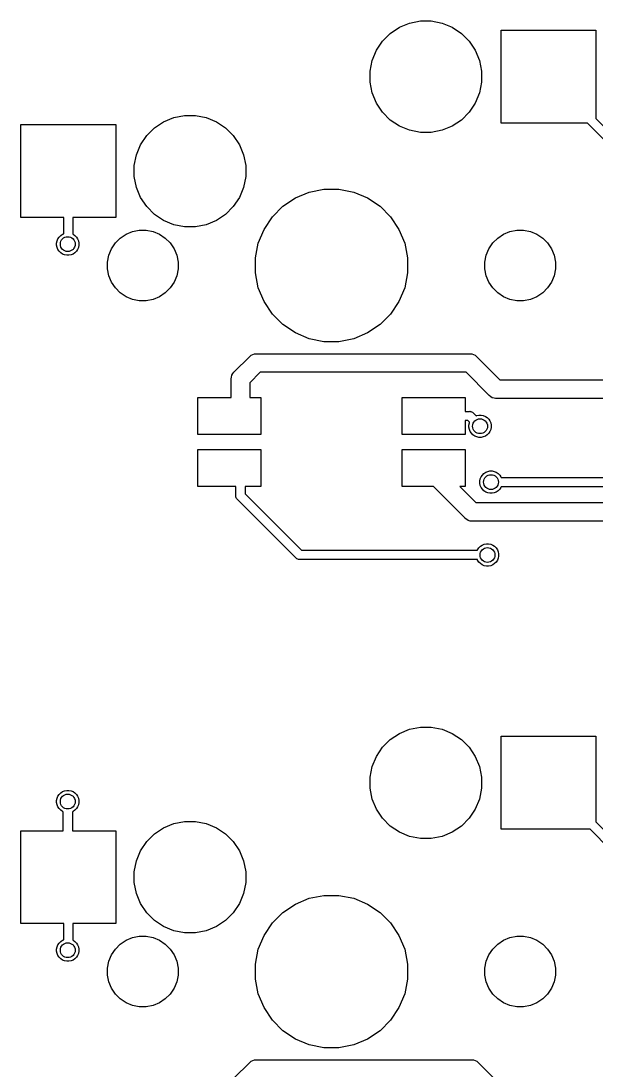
# Model space of a CAD drawing. Extents: x 0.5 to 11.2, y -4.1 to -0.9.
# Drawn here: x 0.463 to 1.072, y -2.261 to -1.15 of the extents above; entities that cross this region are included whole.
import ezdxf

# ---------------------------------------------------------------- set-up
doc = ezdxf.new("R2010")
doc.units = 0
doc.header["$MEASUREMENT"] = 0
doc.layers.add('BLACK', color=7, linetype='CONTINUOUS')

msp = doc.modelspace()

# ---------------------------------------------------------------- linework, layer by layer
at = {"layer": 'BLACK', "linetype": 'CONTINUOUS'}
for p, q in [((0.863661, -1.15633), (0.874408, -1.15188)), ((0.874408, -1.15188), (0.885817, -1.14961)), ((0.885817, -1.14961), (0.89745, -1.14961)), ((0.89745, -1.14961), (0.90886, -1.15188)), ((0.90886, -1.15188), (0.919607, -1.15633)), ((0.845763, -1.17102), (0.853988, -1.16279)), ((0.853988, -1.16279), (0.863661, -1.15633)), ((0.919607, -1.15633), (0.929279, -1.16279)), ((0.929279, -1.16279), (0.937505, -1.17102)), ((0.971437, -1.25787), (0.971437, -1.15945)), ((0.971437, -1.15945), (1.07183, -1.15945)), ((1.07183, -1.15945), (1.07183, -1.25288)), ((0.8393, -1.18069), (0.845763, -1.17102)), ((0.937505, -1.17102), (0.943968, -1.18069)), ((0.834848, -1.19144), (0.8393, -1.18069)), ((0.943968, -1.18069), (0.94842, -1.19144)), ((0.832579, -1.20284), (0.834848, -1.19144)), ((0.94842, -1.19144), (0.950689, -1.20284)), ((0.832579, -1.21448), (0.832579, -1.20284)), ((0.950689, -1.20284), (0.950689, -1.21448)), ((0.834848, -1.22589), (0.832579, -1.21448)), ((0.950689, -1.21448), (0.94842, -1.22589)), ((0.8393, -1.23663), (0.834848, -1.22589)), ((0.94842, -1.22589), (0.943968, -1.23663)), ((0.845763, -1.24631), (0.8393, -1.23663)), ((0.943968, -1.23663), (0.937505, -1.24631)), ((0.613661, -1.25633), (0.624408, -1.25188)), ((0.624408, -1.25188), (0.635817, -1.24961)), ((0.635817, -1.24961), (0.64745, -1.24961)), ((0.64745, -1.24961), (0.65886, -1.25188)), ((0.65886, -1.25188), (0.669607, -1.25633)), ((0.853988, -1.25453), (0.845763, -1.24631)), ((0.863661, -1.261), (0.853988, -1.25453)), ((0.929279, -1.25453), (0.919607, -1.261)), ((0.937505, -1.24631), (0.929279, -1.25453)), ((1.07183, -1.25288), (1.09522, -1.27627)), ((0.4625, -1.35787), (0.4625, -1.25945)), ((0.4625, -1.25945), (0.562894, -1.25945)), ((0.562894, -1.25945), (0.562894, -1.35787)), ((0.595763, -1.27102), (0.603988, -1.26279)), ((0.603988, -1.26279), (0.613661, -1.25633)), ((0.669607, -1.25633), (0.679279, -1.26279)), ((0.679279, -1.26279), (0.687505, -1.27102)), ((0.874408, -1.26545), (0.863661, -1.261)), ((0.885817, -1.26772), (0.874408, -1.26545)), ((0.90886, -1.26545), (0.89745, -1.26772)), ((0.919607, -1.261), (0.90886, -1.26545)), ((1.0629, -1.25787), (0.971437, -1.25787)), ((1.08699, -1.28196), (1.0629, -1.25787)), ((0.5893, -1.28069), (0.595763, -1.27102)), ((0.687505, -1.27102), (0.693968, -1.28069)), ((0.89745, -1.26772), (0.885817, -1.26772)), ((0.584848, -1.29144), (0.5893, -1.28069)), ((0.693968, -1.28069), (0.69842, -1.29144)), ((0.582579, -1.30285), (0.584848, -1.29144)), ((0.69842, -1.29144), (0.700689, -1.30285)), ((0.582579, -1.31448), (0.582579, -1.30285)), ((0.700689, -1.30285), (0.700689, -1.31448)), ((0.584848, -1.32589), (0.582579, -1.31448)), ((0.700689, -1.31448), (0.69842, -1.32589)), ((0.5893, -1.33663), (0.584848, -1.32589)), ((0.69842, -1.32589), (0.693968, -1.33663)), ((0.753404, -1.33714), (0.768092, -1.33105)), ((0.768092, -1.33105), (0.783685, -1.32795)), ((0.783685, -1.32795), (0.799583, -1.32795)), ((0.799583, -1.32795), (0.815176, -1.33105)), ((0.815176, -1.33105), (0.829864, -1.33714)), ((0.595763, -1.34631), (0.5893, -1.33663)), ((0.693968, -1.33663), (0.687505, -1.34631)), ((0.740185, -1.34597), (0.753404, -1.33714)), ((0.829864, -1.33714), (0.843083, -1.34597)), ((0.603988, -1.35453), (0.595763, -1.34631)), ((0.613661, -1.361), (0.603988, -1.35453)), ((0.679279, -1.35453), (0.669607, -1.361)), ((0.687505, -1.34631), (0.679279, -1.35453)), ((0.728943, -1.35721), (0.740185, -1.34597)), ((0.843083, -1.34597), (0.854324, -1.35721)), ((0.507776, -1.35787), (0.4625, -1.35787)), ((0.507776, -1.37503), (0.507776, -1.35787)), ((0.562894, -1.35787), (0.517618, -1.35787)), ((0.517618, -1.35787), (0.517618, -1.37552)), ((0.624408, -1.36545), (0.613661, -1.361)), ((0.635817, -1.36772), (0.624408, -1.36545)), ((0.65886, -1.36545), (0.64745, -1.36772)), ((0.669607, -1.361), (0.65886, -1.36545)), ((0.720111, -1.37043), (0.728943, -1.35721)), ((0.854324, -1.35721), (0.863157, -1.37043)), ((0.502932, -1.37849), (0.504577, -1.37685)), ((0.504577, -1.37685), (0.506512, -1.37556)), ((0.506512, -1.37556), (0.507776, -1.37503)), ((0.517618, -1.37552), (0.517701, -1.37556)), ((0.517701, -1.37556), (0.519635, -1.37685)), ((0.519635, -1.37685), (0.521281, -1.37849)), ((0.567792, -1.37961), (0.573918, -1.37552)), ((0.573918, -1.37552), (0.580724, -1.3727)), ((0.580724, -1.3727), (0.58795, -1.37126)), ((0.58795, -1.37126), (0.595318, -1.37126)), ((0.595318, -1.37126), (0.602544, -1.3727)), ((0.602544, -1.3727), (0.60935, -1.37552)), ((0.60935, -1.37552), (0.615476, -1.37961)), ((0.64745, -1.36772), (0.635817, -1.36772)), ((0.714027, -1.38512), (0.720111, -1.37043)), ((0.863157, -1.37043), (0.869241, -1.38512)), ((0.967792, -1.37961), (0.973918, -1.37552)), ((0.973918, -1.37552), (0.980724, -1.3727)), ((0.980724, -1.3727), (0.98795, -1.37126)), ((0.98795, -1.37126), (0.995318, -1.37126)), ((0.995318, -1.37126), (1.00254, -1.3727)), ((1.00254, -1.3727), (1.00935, -1.37552)), ((1.00935, -1.37552), (1.01548, -1.37961)), ((0.500295, -1.38486), (0.500749, -1.38258)), ((0.500295, -1.38719), (0.500295, -1.38486)), ((0.500749, -1.38947), (0.500295, -1.38719)), ((0.500749, -1.38258), (0.501639, -1.38043)), ((0.501639, -1.38043), (0.502932, -1.37849)), ((0.521281, -1.37849), (0.522573, -1.38043)), ((0.522573, -1.38043), (0.523463, -1.38258)), ((0.523463, -1.38258), (0.523917, -1.38486)), ((0.523917, -1.38719), (0.523463, -1.38947)), ((0.523917, -1.38486), (0.523917, -1.38719)), ((0.558489, -1.39095), (0.562582, -1.38482)), ((0.562582, -1.38482), (0.567792, -1.37961)), ((0.615476, -1.37961), (0.620686, -1.38482)), ((0.620686, -1.38482), (0.624779, -1.39095)), ((0.710925, -1.40071), (0.714027, -1.38512)), ((0.869241, -1.38512), (0.872343, -1.40071)), ((0.958489, -1.39095), (0.962582, -1.38482)), ((0.962582, -1.38482), (0.967792, -1.37961)), ((1.01548, -1.37961), (1.02069, -1.38482)), ((1.02069, -1.38482), (1.02478, -1.39095)), ((0.501639, -1.39162), (0.500749, -1.38947)), ((0.502932, -1.39355), (0.501639, -1.39162)), ((0.504577, -1.3952), (0.502932, -1.39355)), ((0.506512, -1.39649), (0.504577, -1.3952)), ((0.508661, -1.39738), (0.506512, -1.39649)), ((0.510943, -1.39783), (0.508661, -1.39738)), ((0.51327, -1.39783), (0.510943, -1.39783)), ((0.515551, -1.39738), (0.51327, -1.39783)), ((0.517701, -1.39649), (0.515551, -1.39738)), ((0.519635, -1.3952), (0.517701, -1.39649)), ((0.521281, -1.39355), (0.519635, -1.3952)), ((0.522573, -1.39162), (0.521281, -1.39355)), ((0.523463, -1.38947), (0.522573, -1.39162)), ((0.554232, -1.40498), (0.55567, -1.39775)), ((0.55567, -1.39775), (0.558489, -1.39095)), ((0.624779, -1.39095), (0.627598, -1.39775)), ((0.627598, -1.39775), (0.629035, -1.40498)), ((0.954232, -1.40498), (0.95567, -1.39775)), ((0.95567, -1.39775), (0.958489, -1.39095)), ((1.02478, -1.39095), (1.0276, -1.39775)), ((1.0276, -1.39775), (1.02904, -1.40498)), ((0.554232, -1.41235), (0.554232, -1.40498)), ((0.629035, -1.40498), (0.629035, -1.41235)), ((0.710925, -1.41661), (0.710925, -1.40071)), ((0.872343, -1.40071), (0.872343, -1.41661)), ((0.954232, -1.41235), (0.954232, -1.40498)), ((1.02904, -1.40498), (1.02904, -1.41235)), ((0.55567, -1.41957), (0.554232, -1.41235)), ((0.558489, -1.42638), (0.55567, -1.41957)), ((0.627598, -1.41957), (0.624779, -1.42638)), ((0.629035, -1.41235), (0.627598, -1.41957)), ((0.714027, -1.4322), (0.710925, -1.41661)), ((0.872343, -1.41661), (0.869241, -1.4322)), ((0.95567, -1.41957), (0.954232, -1.41235)), ((0.958489, -1.42638), (0.95567, -1.41957)), ((1.0276, -1.41957), (1.02478, -1.42638)), ((1.02904, -1.41235), (1.0276, -1.41957)), ((0.562582, -1.4325), (0.558489, -1.42638)), ((0.567792, -1.43771), (0.562582, -1.4325)), ((0.620686, -1.4325), (0.615476, -1.43771)), ((0.624779, -1.42638), (0.620686, -1.4325)), ((0.720111, -1.44689), (0.714027, -1.4322)), ((0.869241, -1.4322), (0.863157, -1.44689)), ((0.962582, -1.4325), (0.958489, -1.42638)), ((0.967792, -1.43771), (0.962582, -1.4325)), ((1.02069, -1.4325), (1.01548, -1.43771)), ((1.02478, -1.42638), (1.02069, -1.4325)), ((0.573918, -1.44181), (0.567792, -1.43771)), ((0.580724, -1.44463), (0.573918, -1.44181)), ((0.58795, -1.44606), (0.580724, -1.44463)), ((0.602544, -1.44463), (0.595318, -1.44606)), ((0.60935, -1.44181), (0.602544, -1.44463)), ((0.615476, -1.43771), (0.60935, -1.44181)), ((0.973918, -1.44181), (0.967792, -1.43771)), ((0.980724, -1.44463), (0.973918, -1.44181)), ((0.98795, -1.44606), (0.980724, -1.44463)), ((1.00254, -1.44463), (0.995318, -1.44606)), ((1.00935, -1.44181), (1.00254, -1.44463)), ((1.01548, -1.43771), (1.00935, -1.44181)), ((0.595318, -1.44606), (0.58795, -1.44606)), ((0.728943, -1.46011), (0.720111, -1.44689)), ((0.863157, -1.44689), (0.854324, -1.46011)), ((0.995318, -1.44606), (0.98795, -1.44606)), ((0.740185, -1.47135), (0.728943, -1.46011)), ((0.854324, -1.46011), (0.843083, -1.47135)), ((0.753404, -1.48018), (0.740185, -1.47135)), ((0.843083, -1.47135), (0.829864, -1.48018)), ((0.768092, -1.48627), (0.753404, -1.48018)), ((0.783685, -1.48937), (0.768092, -1.48627)), ((0.815176, -1.48627), (0.799583, -1.48937)), ((0.829864, -1.48018), (0.815176, -1.48627)), ((0.799583, -1.48937), (0.783685, -1.48937)), ((0.68856, -1.52144), (0.704608, -1.50539)), ((0.704608, -1.50539), (0.704916, -1.50501)), ((0.704916, -1.50501), (0.706415, -1.50378)), ((0.706415, -1.50378), (0.708125, -1.50287)), ((0.708125, -1.50287), (0.70998, -1.50231)), ((0.70998, -1.50231), (0.711909, -1.50212)), ((0.711909, -1.50212), (0.712393, -1.50217)), ((0.712393, -1.50217), (0.937804, -1.50217)), ((0.937804, -1.50217), (0.938287, -1.50212)), ((0.938287, -1.50212), (0.938771, -1.50217)), ((0.938771, -1.50217), (0.940217, -1.50231)), ((0.940217, -1.50231), (0.942072, -1.50287)), ((0.942072, -1.50287), (0.943782, -1.50378)), ((0.943782, -1.50378), (0.945281, -1.50501)), ((0.945281, -1.50501), (0.945589, -1.50539)), ((0.945589, -1.50539), (0.969923, -1.52972)), ((0.686954, -1.52325), (0.688184, -1.52175)), ((0.688184, -1.52175), (0.68856, -1.52144)), ((0.715986, -1.52185), (0.70502, -1.53282)), ((0.934211, -1.52185), (0.715986, -1.52185)), ((0.958545, -1.54618), (0.934211, -1.52185)), ((0.685287, -1.52874), (0.685477, -1.52681)), ((0.685335, -1.52922), (0.685287, -1.52874)), ((0.685335, -1.54843), (0.685335, -1.52922)), ((0.685477, -1.52681), (0.68604, -1.52496)), ((0.68604, -1.52496), (0.686954, -1.52325)), ((0.68604, -1.52496), (0.68604, -1.52496)), ((0.70502, -1.53282), (0.70502, -1.54843)), ((0.969923, -1.52972), (1.12582, -1.52972)), ((0.649902, -1.5878), (0.649902, -1.54843)), ((0.649902, -1.54843), (0.685335, -1.54843)), ((0.70502, -1.54843), (0.716831, -1.54843)), ((0.716831, -1.54843), (0.716831, -1.5878)), ((0.866437, -1.5878), (0.866437, -1.54843)), ((0.866437, -1.54843), (0.933366, -1.54843)), ((0.933366, -1.54843), (0.933366, -1.56319)), ((0.958853, -1.54656), (0.958545, -1.54618)), ((0.960352, -1.54779), (0.958853, -1.54656)), ((0.962062, -1.5487), (0.960352, -1.54779)), ((0.963917, -1.54927), (0.962062, -1.5487)), ((0.965363, -1.54941), (0.963917, -1.54927)), ((0.965846, -1.54946), (0.965363, -1.54941)), ((0.965363, -1.54941), (0.965363, -1.54941)), ((0.96633, -1.54941), (0.965846, -1.54946)), ((1.12942, -1.54941), (0.96633, -1.54941)), ((0.933366, -1.56319), (0.938046, -1.56319)), ((0.938046, -1.56319), (0.938287, -1.56317)), ((0.938287, -1.56317), (0.938528, -1.56319)), ((0.938528, -1.56319), (0.938529, -1.56319)), ((0.938529, -1.56319), (0.939252, -1.56326)), ((0.939252, -1.56326), (0.94018, -1.56354)), ((0.94018, -1.56354), (0.941035, -1.564)), ((0.941035, -1.564), (0.941784, -1.56461)), ((0.941784, -1.56461), (0.941938, -1.5648)), ((0.941938, -1.5648), (0.944996, -1.56786)), ((0.936249, -1.57303), (0.933366, -1.57303)), ((0.933366, -1.57303), (0.933366, -1.5878)), ((0.938036, -1.57482), (0.936249, -1.57303)), ((0.937303, -1.57777), (0.937757, -1.57549)), ((0.937303, -1.5801), (0.937303, -1.57777)), ((0.937757, -1.57549), (0.938036, -1.57482)), ((0.944996, -1.56786), (0.945669, -1.56758)), ((0.945669, -1.56758), (0.947951, -1.56713)), ((0.947951, -1.56713), (0.950277, -1.56713)), ((0.950277, -1.56713), (0.952559, -1.56758)), ((0.952559, -1.56758), (0.954709, -1.56847)), ((0.954709, -1.56847), (0.956643, -1.56976)), ((0.956643, -1.56976), (0.958288, -1.57141)), ((0.958288, -1.57141), (0.959581, -1.57334)), ((0.959581, -1.57334), (0.960471, -1.57549)), ((0.960471, -1.57549), (0.960925, -1.57777)), ((0.960925, -1.57777), (0.960925, -1.5801)), ((0.716831, -1.5878), (0.649902, -1.5878)), ((0.933366, -1.5878), (0.866437, -1.5878)), ((0.937757, -1.58238), (0.937303, -1.5801)), ((0.938647, -1.58453), (0.937757, -1.58238)), ((0.93994, -1.58647), (0.938647, -1.58453)), ((0.941585, -1.58811), (0.93994, -1.58647)), ((0.94352, -1.5894), (0.941585, -1.58811)), ((0.956643, -1.58811), (0.954709, -1.5894)), ((0.958288, -1.58647), (0.956643, -1.58811)), ((0.959581, -1.58453), (0.958288, -1.58647)), ((0.960471, -1.58238), (0.959581, -1.58453)), ((0.960925, -1.5801), (0.960471, -1.58238)), ((0.945669, -1.59029), (0.94352, -1.5894)), ((0.947951, -1.59075), (0.945669, -1.59029)), ((0.950277, -1.59075), (0.947951, -1.59075)), ((0.952559, -1.59029), (0.950277, -1.59075)), ((0.954709, -1.5894), (0.952559, -1.59029)), ((0.649902, -1.64291), (0.649902, -1.60354)), ((0.649902, -1.60354), (0.716831, -1.60354)), ((0.716831, -1.60354), (0.716831, -1.64291)), ((0.866437, -1.64291), (0.866437, -1.60354)), ((0.866437, -1.60354), (0.933366, -1.60354)), ((0.933366, -1.60354), (0.933366, -1.64291)), ((0.94938, -1.63474), (0.950271, -1.63259)), ((0.950271, -1.63259), (0.951563, -1.63066)), ((0.951563, -1.63066), (0.953208, -1.62901)), ((0.953208, -1.62901), (0.955143, -1.62772)), ((0.955143, -1.62772), (0.957292, -1.62683)), ((0.957292, -1.62683), (0.959574, -1.62638)), ((0.959574, -1.62638), (0.961901, -1.62638)), ((0.961901, -1.62638), (0.964183, -1.62683)), ((0.964183, -1.62683), (0.966332, -1.62772)), ((0.966332, -1.62772), (0.968267, -1.62901)), ((0.968267, -1.62901), (0.969912, -1.63066)), ((0.969912, -1.63066), (0.971204, -1.63259)), ((0.971204, -1.63259), (0.971483, -1.63327)), ((0.971483, -1.63327), (1.23428, -1.63327)), ((0.690256, -1.64291), (0.649902, -1.64291)), ((0.690256, -1.65251), (0.690256, -1.64291)), ((0.716831, -1.64291), (0.700098, -1.64291)), ((0.700098, -1.64291), (0.700098, -1.65072)), ((0.899762, -1.64291), (0.866437, -1.64291)), ((0.933151, -1.6763), (0.899762, -1.64291)), ((0.933366, -1.64291), (0.927601, -1.64291)), ((0.927601, -1.64291), (0.94453, -1.65984)), ((0.948926, -1.63703), (0.94938, -1.63474)), ((0.948926, -1.63935), (0.948926, -1.63703)), ((0.94938, -1.64163), (0.948926, -1.63935)), ((0.950271, -1.64378), (0.94938, -1.64163)), ((0.951563, -1.64572), (0.950271, -1.64378)), ((0.971204, -1.64378), (0.969912, -1.64572)), ((0.971483, -1.64311), (0.971204, -1.64378)), ((1.23608, -1.64311), (0.971483, -1.64311)), ((0.690232, -1.65276), (0.690256, -1.65251)), ((0.690327, -1.65372), (0.690232, -1.65276)), ((0.690609, -1.65465), (0.690327, -1.65372)), ((0.691066, -1.6555), (0.690609, -1.65465)), ((0.691527, -1.65606), (0.691066, -1.6555)), ((0.700098, -1.65072), (0.759814, -1.71043)), ((0.953208, -1.64736), (0.951563, -1.64572)), ((0.955143, -1.64866), (0.953208, -1.64736)), ((0.957292, -1.64955), (0.955143, -1.64866)), ((0.959574, -1.65), (0.957292, -1.64955)), ((0.961901, -1.65), (0.959574, -1.65)), ((0.964183, -1.64955), (0.961901, -1.65)), ((0.966332, -1.64866), (0.964183, -1.64955)), ((0.968267, -1.64736), (0.966332, -1.64866)), ((0.969912, -1.64572), (0.968267, -1.64736)), ((0.691681, -1.65625), (0.691527, -1.65606)), ((0.691868, -1.65641), (0.691681, -1.65625)), ((0.754125, -1.71866), (0.691868, -1.65641)), ((0.94453, -1.65984), (1.45291, -1.65984)), ((0.933459, -1.67668), (0.933151, -1.6763)), ((0.934958, -1.67791), (0.933459, -1.67668)), ((0.936374, -1.67867), (0.934958, -1.67791)), ((0.936668, -1.67882), (0.936374, -1.67867)), ((0.938523, -1.67939), (0.936668, -1.67882)), ((0.940453, -1.67958), (0.938523, -1.67939)), ((0.940936, -1.67953), (0.940453, -1.67958)), ((1.44932, -1.67953), (0.940936, -1.67953)), ((0.759814, -1.71043), (0.946242, -1.71043)), ((0.946242, -1.71043), (0.946521, -1.70976)), ((0.946521, -1.70976), (0.947814, -1.70783)), ((0.947814, -1.70783), (0.949459, -1.70618)), ((0.949459, -1.70618), (0.951394, -1.70489)), ((0.951394, -1.70489), (0.953543, -1.704)), ((0.953543, -1.704), (0.955825, -1.70354)), ((0.955825, -1.70354), (0.958151, -1.70354)), ((0.958151, -1.70354), (0.960433, -1.704)), ((0.960433, -1.704), (0.962583, -1.70489)), ((0.962583, -1.70489), (0.964517, -1.70618)), ((0.964517, -1.70618), (0.966162, -1.70783)), ((0.966162, -1.70783), (0.967455, -1.70976)), ((0.967455, -1.70976), (0.968345, -1.71191)), ((0.754279, -1.71885), (0.754125, -1.71866)), ((0.754467, -1.71901), (0.754279, -1.71885)), ((0.755029, -1.71947), (0.754467, -1.71901)), ((0.755884, -1.71992), (0.755029, -1.71947)), ((0.756811, -1.7202), (0.755884, -1.71992)), ((0.757534, -1.72028), (0.756811, -1.7202)), ((0.757535, -1.72028), (0.757534, -1.72028)), ((0.757776, -1.7203), (0.757535, -1.72028)), ((0.758017, -1.72028), (0.757776, -1.7203)), ((0.946242, -1.72028), (0.758017, -1.72028)), ((0.946521, -1.72095), (0.946242, -1.72028)), ((0.947814, -1.72288), (0.946521, -1.72095)), ((0.967455, -1.72095), (0.966162, -1.72288)), ((0.968345, -1.7188), (0.967455, -1.72095)), ((0.968345, -1.71191), (0.968799, -1.71419)), ((0.968799, -1.71652), (0.968345, -1.7188)), ((0.968799, -1.71419), (0.968799, -1.71652)), ((0.949459, -1.72453), (0.947814, -1.72288)), ((0.951394, -1.72582), (0.949459, -1.72453)), ((0.953543, -1.72671), (0.951394, -1.72582)), ((0.955825, -1.72717), (0.953543, -1.72671)), ((0.958151, -1.72717), (0.955825, -1.72717)), ((0.960433, -1.72671), (0.958151, -1.72717)), ((0.962583, -1.72582), (0.960433, -1.72671)), ((0.964517, -1.72453), (0.962583, -1.72582)), ((0.966162, -1.72288), (0.964517, -1.72453)), ((0.863661, -1.90436), (0.874408, -1.89991)), ((0.874408, -1.89991), (0.885817, -1.89764)), ((0.885817, -1.89764), (0.89745, -1.89764)), ((0.89745, -1.89764), (0.90886, -1.89991)), ((0.90886, -1.89991), (0.919607, -1.90436)), ((0.845763, -1.91905), (0.853988, -1.91082)), ((0.853988, -1.91082), (0.863661, -1.90436)), ((0.919607, -1.90436), (0.929279, -1.91082)), ((0.929279, -1.91082), (0.937505, -1.91905)), ((0.971437, -2.00591), (0.971437, -1.90748)), ((0.971437, -1.90748), (1.07183, -1.90748)), ((1.07183, -1.90748), (1.07183, -1.99816)), ((0.8393, -1.92872), (0.845763, -1.91905)), ((0.937505, -1.91905), (0.943968, -1.92872)), ((0.834848, -1.93947), (0.8393, -1.92872)), ((0.943968, -1.92872), (0.94842, -1.93947)), ((0.832579, -1.95088), (0.834848, -1.93947)), ((0.94842, -1.93947), (0.950689, -1.95088)), ((0.832579, -1.96251), (0.832579, -1.95088)), ((0.950689, -1.95088), (0.950689, -1.96251)), ((0.504577, -1.9674), (0.506512, -1.96611)), ((0.506512, -1.96611), (0.508661, -1.96522)), ((0.508661, -1.96522), (0.510943, -1.96476)), ((0.510943, -1.96476), (0.51327, -1.96476)), ((0.51327, -1.96476), (0.515551, -1.96522)), ((0.515551, -1.96522), (0.517701, -1.96611)), ((0.517701, -1.96611), (0.519635, -1.9674)), ((0.834848, -1.97392), (0.832579, -1.96251)), ((0.950689, -1.96251), (0.94842, -1.97392)), ((0.500295, -1.97541), (0.500749, -1.97313)), ((0.500295, -1.97774), (0.500295, -1.97541)), ((0.500749, -1.98002), (0.500295, -1.97774)), ((0.500749, -1.97313), (0.501639, -1.97098)), ((0.501639, -1.97098), (0.502932, -1.96905)), ((0.502932, -1.96905), (0.504577, -1.9674)), ((0.519635, -1.9674), (0.521281, -1.96905)), ((0.521281, -1.96905), (0.522573, -1.97098)), ((0.522573, -1.97098), (0.523463, -1.97313)), ((0.523463, -1.97313), (0.523917, -1.97541)), ((0.523917, -1.97774), (0.523463, -1.98002)), ((0.523917, -1.97541), (0.523917, -1.97774)), ((0.8393, -1.98467), (0.834848, -1.97392)), ((0.94842, -1.97392), (0.943968, -1.98467)), ((0.501639, -1.98217), (0.500749, -1.98002)), ((0.502932, -1.9841), (0.501639, -1.98217)), ((0.504577, -1.98575), (0.502932, -1.9841)), ((0.506512, -1.98704), (0.504577, -1.98575)), ((0.507185, -1.98732), (0.506512, -1.98704)), ((0.507185, -2.00748), (0.507185, -1.98732)), ((0.517701, -1.98704), (0.517028, -1.98732)), ((0.517028, -1.98732), (0.517028, -2.00748)), ((0.519635, -1.98575), (0.517701, -1.98704)), ((0.521281, -1.9841), (0.519635, -1.98575)), ((0.522573, -1.98217), (0.521281, -1.9841)), ((0.523463, -1.98002), (0.522573, -1.98217)), ((0.845763, -1.99434), (0.8393, -1.98467)), ((0.943968, -1.98467), (0.937505, -1.99434)), ((0.613661, -2.00436), (0.624408, -1.99991)), ((0.624408, -1.99991), (0.635817, -1.99764)), ((0.635817, -1.99764), (0.64745, -1.99764)), ((0.64745, -1.99764), (0.65886, -1.99991)), ((0.65886, -1.99991), (0.669607, -2.00436)), ((0.853988, -2.00256), (0.845763, -1.99434)), ((0.937505, -1.99434), (0.929279, -2.00256)), ((1.07183, -1.99816), (1.09522, -2.02155)), ((0.4625, -2.10591), (0.4625, -2.00748)), ((0.4625, -2.00748), (0.507185, -2.00748)), ((0.517028, -2.00748), (0.562894, -2.00748)), ((0.562894, -2.00748), (0.562894, -2.10591)), ((0.595763, -2.01905), (0.603988, -2.01082)), ((0.603988, -2.01082), (0.613661, -2.00436)), ((0.669607, -2.00436), (0.679279, -2.01082)), ((0.679279, -2.01082), (0.687505, -2.01905)), ((0.863661, -2.00903), (0.853988, -2.00256)), ((0.874408, -2.01348), (0.863661, -2.00903)), ((0.919607, -2.00903), (0.90886, -2.01348)), ((0.929279, -2.00256), (0.919607, -2.00903)), ((1.06566, -2.00591), (0.971437, -2.00591)), ((1.08699, -2.02724), (1.06566, -2.00591)), ((0.5893, -2.02872), (0.595763, -2.01905)), ((0.687505, -2.01905), (0.693968, -2.02872)), ((0.885817, -2.01575), (0.874408, -2.01348)), ((0.89745, -2.01575), (0.885817, -2.01575)), ((0.90886, -2.01348), (0.89745, -2.01575)), ((0.584848, -2.03947), (0.5893, -2.02872)), ((0.693968, -2.02872), (0.69842, -2.03947)), ((0.582579, -2.05088), (0.584848, -2.03947)), ((0.69842, -2.03947), (0.700689, -2.05088)), ((0.582579, -2.06251), (0.582579, -2.05088)), ((0.700689, -2.05088), (0.700689, -2.06251)), ((0.584848, -2.07392), (0.582579, -2.06251)), ((0.700689, -2.06251), (0.69842, -2.07392)), ((0.5893, -2.08467), (0.584848, -2.07392)), ((0.69842, -2.07392), (0.693968, -2.08467)), ((0.768092, -2.07909), (0.783685, -2.07598)), ((0.783685, -2.07598), (0.799583, -2.07598)), ((0.799583, -2.07598), (0.815176, -2.07909)), ((0.595763, -2.09434), (0.5893, -2.08467)), ((0.693968, -2.08467), (0.687505, -2.09434)), ((0.740185, -2.094), (0.753404, -2.08517)), ((0.753404, -2.08517), (0.768092, -2.07909)), ((0.815176, -2.07909), (0.829864, -2.08517)), ((0.829864, -2.08517), (0.843083, -2.094)), ((0.603988, -2.10256), (0.595763, -2.09434)), ((0.687505, -2.09434), (0.679279, -2.10256)), ((0.728943, -2.10524), (0.740185, -2.094)), ((0.843083, -2.094), (0.854324, -2.10524)), ((0.507776, -2.10591), (0.4625, -2.10591)), ((0.507776, -2.12306), (0.507776, -2.10591)), ((0.562894, -2.10591), (0.517618, -2.10591)), ((0.517618, -2.10591), (0.517618, -2.12355)), ((0.613661, -2.10903), (0.603988, -2.10256)), ((0.624408, -2.11348), (0.613661, -2.10903)), ((0.669607, -2.10903), (0.65886, -2.11348)), ((0.679279, -2.10256), (0.669607, -2.10903)), ((0.720111, -2.11846), (0.728943, -2.10524)), ((0.854324, -2.10524), (0.863157, -2.11846)), ((0.573918, -2.12355), (0.580724, -2.12073)), ((0.580724, -2.12073), (0.58795, -2.11929)), ((0.58795, -2.11929), (0.595318, -2.11929)), ((0.595318, -2.11929), (0.602544, -2.12073)), ((0.602544, -2.12073), (0.60935, -2.12355)), ((0.635817, -2.11575), (0.624408, -2.11348)), ((0.64745, -2.11575), (0.635817, -2.11575)), ((0.65886, -2.11348), (0.64745, -2.11575)), ((0.714027, -2.13315), (0.720111, -2.11846)), ((0.863157, -2.11846), (0.869241, -2.13315)), ((0.973918, -2.12355), (0.980724, -2.12073)), ((0.980724, -2.12073), (0.98795, -2.11929)), ((0.98795, -2.11929), (0.995318, -2.11929)), ((0.995318, -2.11929), (1.00254, -2.12073)), ((1.00254, -2.12073), (1.00935, -2.12355)), ((0.500295, -2.13289), (0.500749, -2.13061)), ((0.500295, -2.13522), (0.500295, -2.13289)), ((0.500749, -2.13061), (0.501639, -2.12846)), ((0.501639, -2.12846), (0.502932, -2.12653)), ((0.502932, -2.12653), (0.504577, -2.12488)), ((0.504577, -2.12488), (0.506512, -2.12359)), ((0.506512, -2.12359), (0.507776, -2.12306)), ((0.517618, -2.12355), (0.517701, -2.12359)), ((0.517701, -2.12359), (0.519635, -2.12488)), ((0.519635, -2.12488), (0.521281, -2.12653)), ((0.521281, -2.12653), (0.522573, -2.12846)), ((0.522573, -2.12846), (0.523463, -2.13061)), ((0.523463, -2.13061), (0.523917, -2.13289)), ((0.523917, -2.13289), (0.523917, -2.13522)), ((0.558489, -2.13898), (0.562582, -2.13285)), ((0.562582, -2.13285), (0.567792, -2.12764)), ((0.567792, -2.12764), (0.573918, -2.12355)), ((0.60935, -2.12355), (0.615476, -2.12764)), ((0.615476, -2.12764), (0.620686, -2.13285)), ((0.620686, -2.13285), (0.624779, -2.13898)), ((0.710925, -2.14874), (0.714027, -2.13315)), ((0.869241, -2.13315), (0.872343, -2.14874)), ((0.958489, -2.13898), (0.962582, -2.13285)), ((0.962582, -2.13285), (0.967792, -2.12764)), ((0.967792, -2.12764), (0.973918, -2.12355)), ((1.00935, -2.12355), (1.01548, -2.12764)), ((1.01548, -2.12764), (1.02069, -2.13285)), ((1.02069, -2.13285), (1.02478, -2.13898)), ((0.500749, -2.1375), (0.500295, -2.13522)), ((0.501639, -2.13965), (0.500749, -2.1375)), ((0.502932, -2.14158), (0.501639, -2.13965)), ((0.504577, -2.14323), (0.502932, -2.14158)), ((0.506512, -2.14452), (0.504577, -2.14323)), ((0.508661, -2.14541), (0.506512, -2.14452)), ((0.517701, -2.14452), (0.515551, -2.14541)), ((0.519635, -2.14323), (0.517701, -2.14452)), ((0.521281, -2.14158), (0.519635, -2.14323)), ((0.522573, -2.13965), (0.521281, -2.14158)), ((0.523463, -2.1375), (0.522573, -2.13965)), ((0.523917, -2.13522), (0.523463, -2.1375)), ((0.55567, -2.14578), (0.558489, -2.13898)), ((0.624779, -2.13898), (0.627598, -2.14578)), ((0.95567, -2.14578), (0.958489, -2.13898)), ((1.02478, -2.13898), (1.0276, -2.14578)), ((0.510943, -2.14587), (0.508661, -2.14541)), ((0.51327, -2.14587), (0.510943, -2.14587)), ((0.515551, -2.14541), (0.51327, -2.14587)), ((0.554232, -2.15301), (0.55567, -2.14578)), ((0.554232, -2.16038), (0.554232, -2.15301)), ((0.627598, -2.14578), (0.629035, -2.15301)), ((0.629035, -2.15301), (0.629035, -2.16038)), ((0.710925, -2.16464), (0.710925, -2.14874)), ((0.872343, -2.14874), (0.872343, -2.16464)), ((0.954232, -2.15301), (0.95567, -2.14578)), ((0.954232, -2.16038), (0.954232, -2.15301)), ((1.0276, -2.14578), (1.02904, -2.15301)), ((1.02904, -2.15301), (1.02904, -2.16038)), ((0.55567, -2.1676), (0.554232, -2.16038)), ((0.629035, -2.16038), (0.627598, -2.1676)), ((0.714027, -2.18023), (0.710925, -2.16464)), ((0.872343, -2.16464), (0.869241, -2.18023)), ((0.95567, -2.1676), (0.954232, -2.16038)), ((1.02904, -2.16038), (1.0276, -2.1676)), ((0.558489, -2.17441), (0.55567, -2.1676)), ((0.562582, -2.18054), (0.558489, -2.17441)), ((0.624779, -2.17441), (0.620686, -2.18054)), ((0.627598, -2.1676), (0.624779, -2.17441)), ((0.958489, -2.17441), (0.95567, -2.1676)), ((0.962582, -2.18054), (0.958489, -2.17441)), ((1.02478, -2.17441), (1.02069, -2.18054)), ((1.0276, -2.1676), (1.02478, -2.17441)), ((0.567792, -2.18574), (0.562582, -2.18054)), ((0.573918, -2.18984), (0.567792, -2.18574)), ((0.615476, -2.18574), (0.60935, -2.18984)), ((0.620686, -2.18054), (0.615476, -2.18574)), ((0.720111, -2.19492), (0.714027, -2.18023)), ((0.869241, -2.18023), (0.863157, -2.19492)), ((0.967792, -2.18574), (0.962582, -2.18054)), ((0.973918, -2.18984), (0.967792, -2.18574)), ((1.01548, -2.18574), (1.00935, -2.18984)), ((1.02069, -2.18054), (1.01548, -2.18574)), ((0.580724, -2.19266), (0.573918, -2.18984)), ((0.58795, -2.19409), (0.580724, -2.19266)), ((0.595318, -2.19409), (0.58795, -2.19409)), ((0.602544, -2.19266), (0.595318, -2.19409)), ((0.60935, -2.18984), (0.602544, -2.19266)), ((0.728943, -2.20814), (0.720111, -2.19492)), ((0.863157, -2.19492), (0.854324, -2.20814)), ((0.980724, -2.19266), (0.973918, -2.18984)), ((0.98795, -2.19409), (0.980724, -2.19266)), ((0.995318, -2.19409), (0.98795, -2.19409)), ((1.00254, -2.19266), (0.995318, -2.19409)), ((1.00935, -2.18984), (1.00254, -2.19266)), ((0.740185, -2.21938), (0.728943, -2.20814)), ((0.854324, -2.20814), (0.843083, -2.21938)), ((0.753404, -2.22822), (0.740185, -2.21938)), ((0.843083, -2.21938), (0.829864, -2.22822)), ((0.768092, -2.2343), (0.753404, -2.22822)), ((0.829864, -2.22822), (0.815176, -2.2343)), ((0.783685, -2.2374), (0.768092, -2.2343)), ((0.799583, -2.2374), (0.783685, -2.2374)), ((0.815176, -2.2343), (0.799583, -2.2374)), ((0.68856, -2.26947), (0.704608, -2.25342)), ((0.704608, -2.25342), (0.704916, -2.25305)), ((0.704916, -2.25305), (0.706415, -2.25182)), ((0.706415, -2.25182), (0.708125, -2.2509)), ((0.708125, -2.2509), (0.70998, -2.25034)), ((0.70998, -2.25034), (0.711909, -2.25015)), ((0.711909, -2.25015), (0.712393, -2.2502)), ((0.712393, -2.2502), (0.939773, -2.2502)), ((0.939773, -2.2502), (0.940256, -2.25015)), ((0.940256, -2.25015), (0.940739, -2.2502)), ((0.940739, -2.2502), (0.942185, -2.25034)), ((0.942185, -2.25034), (0.944041, -2.2509)), ((0.944041, -2.2509), (0.945751, -2.25182)), ((0.945751, -2.25182), (0.947249, -2.25305)), ((0.947249, -2.25305), (0.947558, -2.25342)), ((0.947558, -2.25342), (0.971892, -2.27776))]:
    msp.add_line(p, q, dxfattribs=at)
at = {"layer": 'BLACK'}
for centre in [(0.512106, -1.38602), (0.949114, -1.57894), (0.960738, -1.63819), (0.956988, -1.71535), (0.512106, -1.97657), (0.512106, -2.13406)]:
    msp.add_circle(centre, 0.007874, dxfattribs=at)

doc.saveas('drawing.dxf')
